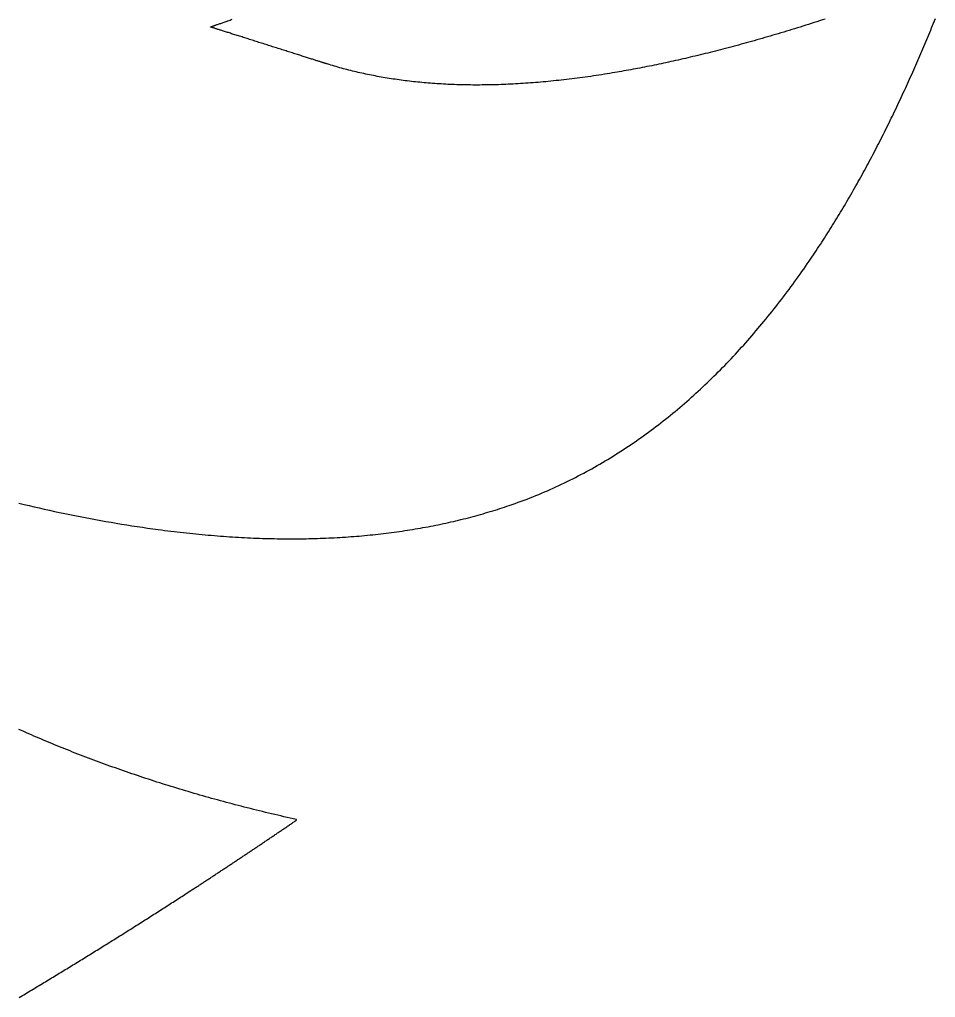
# Model space of a CAD drawing. Extents: x -6.8 to 6.8, y -8.6 to 0.4.
# Drawn here: x 4.833 to 6.557, y -5.937 to -4.098 of the extents above; entities that cross this region are included whole.
import ezdxf

# ---------------------------------------------------------------- set-up
doc = ezdxf.new("R2010")
doc.units = 0
doc.layers.add('4', color=50, linetype='CONTINUOUS')

msp = doc.modelspace()

# ---------------------------------------------------------------- linework, layer by layer
at = {"layer": '4', "color": 2}
for points in [[(4.83231, -5.00765, 0), (4.84182, -5.00994, 0), (4.85135, -5.0122, 0), (4.86088, -5.01442, 0), (4.87044, -5.01661, 0), (4.88, -5.01876, 0), (4.88958, -5.02089, 0), (4.89917, -5.02298, 0), (4.90878, -5.02503, 0), (4.9184, -5.02705, 0), (4.92804, -5.02904, 0), (4.93769, -5.03099, 0), (4.94735, -5.03291, 0), (4.95703, -5.03478, 0), (4.96673, -5.03663, 0), (4.97644, -5.03844, 0), (4.98616, -5.04021, 0), (4.99591, -5.04194, 0), (5.00566, -5.04364, 0), (5.01544, -5.04529, 0), (5.02523, -5.04692, 0), (5.03503, -5.0485, 0), (5.04485, -5.05004, 0), (5.05469, -5.05154, 0), (5.06455, -5.05301, 0), (5.07442, -5.05443, 0), (5.08431, -5.05582, 0), (5.09422, -5.05716, 0), (5.10035, -5.05797, 0), (5.10631, -5.05874, 0), (5.11225, -5.05949, 0), (5.11817, -5.06023, 0), (5.12409, -5.06094, 0), (5.13, -5.06164, 0), (5.13589, -5.06232, 0), (5.14177, -5.06298, 0), (5.14764, -5.06362, 0), (5.15349, -5.06425, 0), (5.15934, -5.06485, 0), (5.16517, -5.06544, 0), (5.17099, -5.06601, 0), (5.17679, -5.06656, 0), (5.18259, -5.0671, 0), (5.18837, -5.06761, 0), (5.19414, -5.06811, 0), (5.1999, -5.06859, 0), (5.20565, -5.06905, 0), (5.21138, -5.06949, 0), (5.2171, -5.06992, 0), (5.22281, -5.07032, 0), (5.22851, -5.07071, 0), (5.2342, -5.07108, 0), (5.23987, -5.07143, 0), (5.24553, -5.07177, 0), (5.25118, -5.07208, 0), (5.25682, -5.07238, 0), (5.26244, -5.07266, 0), (5.26806, -5.07292, 0), (5.27366, -5.07316, 0), (5.27925, -5.07339, 0), (5.28482, -5.0736, 0), (5.29039, -5.07378, 0), (5.29594, -5.07395, 0), (5.30148, -5.07411, 0), (5.30701, -5.07424, 0), (5.31252, -5.07436, 0), (5.31803, -5.07445, 0), (5.32352, -5.07453, 0), (5.329, -5.0746, 0), (5.33447, -5.07464, 0), (5.33992, -5.07466, 0), (5.34536, -5.07467, 0), (5.35079, -5.07466, 0), (5.35621, -5.07463, 0), (5.36162, -5.07458, 0), (5.36701, -5.07452, 0), (5.3724, -5.07443, 0), (5.37777, -5.07433, 0), (5.38313, -5.07421, 0), (5.38847, -5.07407, 0), (5.3938, -5.07392, 0), (5.39913, -5.07374, 0), (5.40444, -5.07355, 0), (5.40973, -5.07334, 0), (5.41502, -5.07311, 0), (5.42029, -5.07286, 0), (5.42555, -5.0726, 0), (5.4308, -5.07231, 0), (5.43604, -5.07201, 0), (5.44126, -5.07169, 0), (5.44648, -5.07135, 0), (5.45168, -5.071, 0), (5.45686, -5.07062, 0), (5.46204, -5.07023, 0), (5.4672, -5.06982, 0), (5.47236, -5.06939, 0), (5.4775, -5.06894, 0), (5.48262, -5.06848, 0), (5.48774, -5.06799, 0), (5.49284, -5.06749, 0), (5.49793, -5.06697, 0), (5.50301, -5.06643, 0), (5.50808, -5.06588, 0), (5.51313, -5.0653, 0), (5.51818, -5.06471, 0), (5.52321, -5.0641, 0), (5.52822, -5.06347, 0), (5.53323, -5.06282, 0), (5.53823, -5.06216, 0), (5.54321, -5.06148, 0), (5.54818, -5.06077, 0), (5.55313, -5.06005, 0), (5.55808, -5.05932, 0), (5.56301, -5.05856, 0), (5.56793, -5.05779, 0), (5.57284, -5.05699, 0), (5.57774, -5.05618, 0), (5.58263, -5.05535, 0), (5.5875, -5.05451, 0), (5.59236, -5.05364, 0), (5.59721, -5.05276, 0), (5.60204, -5.05186, 0), (5.60687, -5.05094, 0), (5.61168, -5.05, 0), (5.61648, -5.04904, 0), (5.62127, -5.04807, 0), (5.62605, -5.04708, 0), (5.63081, -5.04607, 0), (5.63556, -5.04504, 0), (5.6403, -5.04399, 0), (5.64503, -5.04292, 0), (5.64974, -5.04184, 0), (5.65445, -5.04074, 0), (5.65914, -5.03962, 0), (5.66382, -5.03848, 0), (5.66848, -5.03733, 0), (5.67314, -5.03615, 0), (5.67778, -5.03496, 0), (5.68241, -5.03375, 0), (5.68703, -5.03252, 0), (5.69163, -5.03127, 0), (5.69623, -5.03001, 0), (5.70081, -5.02872, 0), (5.70538, -5.02742, 0), (5.70994, -5.0261, 0), (5.71448, -5.02476, 0), (5.71902, -5.02341, 0), (5.72354, -5.02203, 0), (5.72805, -5.02064, 0), (5.73254, -5.01923, 0), (5.73703, -5.0178, 0), (5.7415, -5.01635, 0), (5.74596, -5.01489, 0), (5.75041, -5.0134, 0), (5.75485, -5.0119, 0), (5.76033, -5.01001, 0), (5.76596, -5.00804, 0), (5.77157, -5.00603, 0), (5.77715, -5.00398, 0), (5.78272, -5.00191, 0), (5.78826, -4.9998, 0), (5.79378, -4.99766, 0), (5.79929, -4.99549, 0), (5.80477, -4.99328, 0), (5.81023, -4.99105, 0), (5.81567, -4.98878, 0), (5.82109, -4.98648, 0), (5.82649, -4.98415, 0), (5.83187, -4.98179, 0), (5.83722, -4.9794, 0), (5.84256, -4.97698, 0), (5.84788, -4.97452, 0), (5.85318, -4.97204, 0), (5.85845, -4.96952, 0), (5.86371, -4.96698, 0), (5.86894, -4.9644, 0), (5.87416, -4.9618, 0), (5.87936, -4.95917, 0), (5.88453, -4.9565, 0), (5.88969, -4.95381, 0), (5.89482, -4.95109, 0), (5.89994, -4.94834, 0), (5.90503, -4.94556, 0), (5.91011, -4.94275, 0), (5.91517, -4.93991, 0), (5.9202, -4.93704, 0), (5.92522, -4.93415, 0), (5.93022, -4.93122, 0), (5.93519, -4.92827, 0), (5.94015, -4.92529, 0), (5.94509, -4.92229, 0), (5.95001, -4.91925, 0), (5.95491, -4.91619, 0), (5.95979, -4.9131, 0), (5.96465, -4.90999, 0), (5.96949, -4.90685, 0), (5.97431, -4.90368, 0), (5.97912, -4.90048, 0), (5.9839, -4.89726, 0), (5.98866, -4.89401, 0), (5.99341, -4.89073, 0), (5.99814, -4.88743, 0), (6.00285, -4.8841, 0), (6.00753, -4.88075, 0), (6.0122, -4.87737, 0), (6.01686, -4.87397, 0), (6.02149, -4.87054, 0), (6.0261, -4.86709, 0), (6.0307, -4.86361, 0), (6.03527, -4.8601, 0), (6.03983, -4.85657, 0), (6.04437, -4.85302, 0), (6.04889, -4.84944, 0), (6.05339, -4.84584, 0), (6.05788, -4.84222, 0), (6.06234, -4.83857, 0), (6.06679, -4.83489, 0), (6.07122, -4.8312, 0), (6.07563, -4.82748, 0), (6.08002, -4.82373, 0), (6.0844, -4.81997, 0), (6.08875, -4.81618, 0), (6.09309, -4.81237, 0), (6.09741, -4.80853, 0), (6.10171, -4.80467, 0), (6.106, -4.80079, 0), (6.11026, -4.79689, 0), (6.11451, -4.79297, 0), (6.11874, -4.78902, 0), (6.12296, -4.78505, 0), (6.12715, -4.78107, 0), (6.13133, -4.77705, 0), (6.13549, -4.77302, 0), (6.13963, -4.76897, 0), (6.14376, -4.7649, 0), (6.14787, -4.7608, 0), (6.15196, -4.75669, 0), (6.15603, -4.75255, 0), (6.16009, -4.7484, 0), (6.16413, -4.74422, 0), (6.16815, -4.74002, 0), (6.17215, -4.73581, 0), (6.17614, -4.73157, 0), (6.18011, -4.72732, 0), (6.18406, -4.72304, 0), (6.188, -4.71875, 0), (6.19192, -4.71443, 0), (6.19582, -4.7101, 0), (6.19971, -4.70575, 0), (6.20357, -4.70138, 0), (6.20743, -4.69699, 0), (6.21126, -4.69259, 0), (6.21508, -4.68816, 0), (6.21888, -4.68372, 0), (6.22267, -4.67926, 0), (6.22644, -4.67478, 0), (6.23019, -4.67029, 0), (6.23393, -4.66577, 0), (6.23764, -4.66124, 0), (6.24135, -4.6567, 0), (6.24504, -4.65213, 0), (6.24871, -4.64755, 0), (6.25236, -4.64295, 0), (6.256, -4.63834, 0), (6.25962, -4.63371, 0), (6.26323, -4.62906, 0), (6.26682, -4.6244, 0), (6.27039, -4.61972, 0), (6.27395, -4.61503, 0), (6.27749, -4.61032, 0), (6.28102, -4.60559, 0), (6.28453, -4.60085, 0), (6.28803, -4.5961, 0), (6.29151, -4.59133, 0), (6.29497, -4.58654, 0), (6.29842, -4.58174, 0), (6.30185, -4.57693, 0), (6.30527, -4.5721, 0), (6.30867, -4.56725, 0), (6.31206, -4.5624, 0), (6.31543, -4.55753, 0), (6.31879, -4.55264, 0), (6.3216, -4.54851, 0), (6.32426, -4.54459, 0), (6.32691, -4.54067, 0), (6.32954, -4.53674, 0), (6.33217, -4.53279, 0), (6.33479, -4.52884, 0), (6.3374, -4.52488, 0), (6.34, -4.52092, 0), (6.34259, -4.51694, 0), (6.34517, -4.51296, 0), (6.34774, -4.50897, 0), (6.3503, -4.50497, 0), (6.35286, -4.50096, 0), (6.3554, -4.49694, 0), (6.35793, -4.49292, 0), (6.36046, -4.48889, 0), (6.36297, -4.48485, 0), (6.36548, -4.48081, 0), (6.36798, -4.47676, 0), (6.37047, -4.4727, 0), (6.37295, -4.46863, 0), (6.37542, -4.46456, 0), (6.37788, -4.46047, 0), (6.38033, -4.45639, 0), (6.38277, -4.45229, 0), (6.38521, -4.44819, 0), (6.38763, -4.44408, 0), (6.39005, -4.43996, 0), (6.39246, -4.43584, 0), (6.39486, -4.43171, 0), (6.39725, -4.42758, 0), (6.39963, -4.42344, 0), (6.402, -4.41929, 0), (6.40436, -4.41514, 0), (6.40672, -4.41098, 0), (6.40906, -4.40681, 0), (6.4114, -4.40264, 0), (6.41373, -4.39846, 0), (6.41605, -4.39427, 0), (6.41836, -4.39008, 0), (6.42066, -4.38589, 0), (6.42296, -4.38169, 0), (6.42524, -4.37748, 0), (6.42752, -4.37327, 0), (6.42979, -4.36905, 0), (6.43205, -4.36483, 0), (6.4343, -4.3606, 0), (6.43654, -4.35637, 0), (6.43877, -4.35213, 0), (6.441, -4.34788, 0), (6.44322, -4.34363, 0), (6.44543, -4.33938, 0), (6.44763, -4.33512, 0), (6.44982, -4.33086, 0), (6.452, -4.32659, 0), (6.45418, -4.32232, 0), (6.45635, -4.31804, 0), (6.45851, -4.31376, 0), (6.46066, -4.30948, 0), (6.4628, -4.30519, 0), (6.46494, -4.30089, 0), (6.46706, -4.29659, 0), (6.46918, -4.29229, 0), (6.47129, -4.28798, 0), (6.47339, -4.28367, 0), (6.47549, -4.27936, 0), (6.47758, -4.27504, 0), (6.47965, -4.27072, 0), (6.48172, -4.2664, 0), (6.48379, -4.26207, 0), (6.48584, -4.25773, 0), (6.48789, -4.2534, 0), (6.48993, -4.24906, 0), (6.49196, -4.24472, 0), (6.49398, -4.24037, 0), (6.496, -4.23602, 0), (6.498, -4.23167, 0), (6.5, -4.22732, 0), (6.502, -4.22296, 0), (6.50398, -4.2186, 0), (6.50596, -4.21424, 0), (6.50793, -4.20987, 0), (6.50989, -4.20551, 0), (6.51184, -4.20114, 0), (6.51379, -4.19676, 0), (6.51573, -4.19239, 0), (6.51766, -4.18801, 0), (6.51958, -4.18363, 0), (6.5215, -4.17925, 0), (6.52341, -4.17486, 0), (6.52531, -4.17048, 0), (6.5272, -4.16609, 0), (6.52909, -4.1617, 0), (6.53097, -4.15731, 0), (6.53284, -4.15292, 0), (6.5347, -4.14852, 0), (6.53656, -4.14413, 0), (6.53841, -4.13973, 0), (6.54025, -4.13533, 0), (6.54209, -4.13093, 0), (6.54391, -4.12653, 0), (6.54573, -4.12213, 0), (6.54755, -4.11773, 0), (6.54935, -4.11332, 0), (6.55115, -4.10892, 0), (6.55294, -4.10451, 0), (6.55473, -4.1001, 0), (6.55651, -4.0957, 0)], [(6.3493, -4.09689, 0), (6.34398, -4.09862, 0), (6.33868, -4.10033, 0), (6.33339, -4.10204, 0), (6.32812, -4.10373, 0), (6.32285, -4.1054, 0), (6.31761, -4.10707, 0), (6.31237, -4.10872, 0), (6.30715, -4.11036, 0), (6.30194, -4.11198, 0), (6.29675, -4.11359, 0), (6.29157, -4.11519, 0), (6.28641, -4.11678, 0), (6.28125, -4.11835, 0), (6.27612, -4.11991, 0), (6.27099, -4.12146, 0), (6.26588, -4.12299, 0), (6.26078, -4.12451, 0), (6.2557, -4.12602, 0), (6.25063, -4.12752, 0), (6.24557, -4.129, 0), (6.24053, -4.13047, 0), (6.2355, -4.13193, 0), (6.23048, -4.13338, 0), (6.22548, -4.13481, 0), (6.22049, -4.13623, 0), (6.21551, -4.13764, 0), (6.21055, -4.13903, 0), (6.2056, -4.14041, 0), (6.20066, -4.14178, 0), (6.19573, -4.14314, 0), (6.19082, -4.14448, 0), (6.18593, -4.14581, 0), (6.18104, -4.14713, 0), (6.17617, -4.14844, 0), (6.17132, -4.14974, 0), (6.16647, -4.15102, 0), (6.16164, -4.15229, 0), (6.15682, -4.15354, 0), (6.15202, -4.15479, 0), (6.14723, -4.15602, 0), (6.14245, -4.15724, 0), (6.13768, -4.15845, 0), (6.13293, -4.15964, 0), (6.12819, -4.16083, 0), (6.12346, -4.162, 0), (6.11875, -4.16316, 0), (6.11405, -4.1643, 0), (6.10936, -4.16544, 0), (6.10468, -4.16656, 0), (6.10002, -4.16767, 0), (6.09537, -4.16877, 0), (6.09073, -4.16985, 0), (6.08611, -4.17093, 0), (6.0815, -4.17199, 0), (6.0769, -4.17304, 0), (6.07231, -4.17407, 0), (6.06774, -4.1751, 0), (6.06318, -4.17611, 0), (6.05863, -4.17711, 0), (6.0541, -4.1781, 0), (6.04957, -4.17908, 0), (6.04506, -4.18005, 0), (6.04056, -4.181, 0), (6.03608, -4.18194, 0), (6.03161, -4.18287, 0), (6.02715, -4.18379, 0), (6.0227, -4.1847, 0), (6.01826, -4.18559, 0), (6.01384, -4.18648, 0), (6.00943, -4.18735, 0), (6.00503, -4.18821, 0), (6.00065, -4.18905, 0), (5.99627, -4.18989, 0), (5.99191, -4.19072, 0), (5.98757, -4.19153, 0), (5.98323, -4.19233, 0), (5.9789, -4.19312, 0), (5.97459, -4.1939, 0), (5.97029, -4.19466, 0), (5.96601, -4.19542, 0), (5.96173, -4.19616, 0), (5.95747, -4.19689, 0), (5.95322, -4.19761, 0), (5.94898, -4.19832, 0), (5.94415, -4.19912, 0), (5.93891, -4.19997, 0), (5.93369, -4.2008, 0), (5.92849, -4.20162, 0), (5.92331, -4.20242, 0), (5.91815, -4.2032, 0), (5.913, -4.20396, 0), (5.90788, -4.20471, 0), (5.90277, -4.20544, 0), (5.89767, -4.20615, 0), (5.8926, -4.20684, 0), (5.88754, -4.20752, 0), (5.8825, -4.20818, 0), (5.87748, -4.20882, 0), (5.87247, -4.20945, 0), (5.86748, -4.21006, 0), (5.86251, -4.21065, 0), (5.85756, -4.21123, 0), (5.85262, -4.21178, 0), (5.8477, -4.21233, 0), (5.8428, -4.21285, 0), (5.83792, -4.21336, 0), (5.83305, -4.21385, 0), (5.8282, -4.21433, 0), (5.82336, -4.21479, 0), (5.81855, -4.21523, 0), (5.81375, -4.21565, 0), (5.80896, -4.21606, 0), (5.8042, -4.21646, 0), (5.79945, -4.21683, 0), (5.79471, -4.21719, 0), (5.79, -4.21754, 0), (5.7853, -4.21786, 0), (5.78062, -4.21817, 0), (5.77595, -4.21847, 0), (5.7713, -4.21875, 0), (5.76667, -4.21901, 0), (5.76205, -4.21926, 0), (5.75745, -4.21949, 0), (5.75287, -4.2197, 0), (5.7483, -4.2199, 0), (5.74375, -4.22008, 0), (5.73921, -4.22025, 0), (5.73469, -4.2204, 0), (5.73019, -4.22053, 0), (5.72571, -4.22065, 0), (5.72123, -4.22076, 0), (5.71678, -4.22084, 0), (5.71234, -4.22092, 0), (5.70792, -4.22097, 0), (5.70351, -4.22101, 0), (5.69912, -4.22104, 0), (5.69475, -4.22105, 0), (5.69039, -4.22104, 0), (5.68605, -4.22102, 0), (5.68172, -4.22099, 0), (5.67741, -4.22093, 0), (5.67312, -4.22087, 0), (5.66884, -4.22079, 0), (5.66457, -4.22069, 0), (5.66032, -4.22058, 0), (5.65609, -4.22045, 0), (5.65187, -4.2203, 0), (5.64767, -4.22015, 0), (5.64348, -4.21997, 0), (5.63931, -4.21978, 0), (5.63515, -4.21958, 0), (5.63101, -4.21936, 0), (5.62689, -4.21913, 0), (5.62278, -4.21888, 0), (5.61868, -4.21862, 0), (5.6146, -4.21834, 0), (5.61054, -4.21805, 0), (5.60649, -4.21774, 0), (5.60245, -4.21742, 0), (5.59843, -4.21709, 0), (5.59443, -4.21674, 0), (5.59044, -4.21637, 0), (5.58646, -4.21599, 0), (5.5825, -4.2156, 0), (5.57855, -4.21519, 0), (5.57462, -4.21477, 0), (5.57071, -4.21433, 0), (5.56681, -4.21388, 0), (5.56292, -4.21341, 0), (5.55905, -4.21293, 0), (5.55519, -4.21244, 0), (5.55134, -4.21193, 0), (5.54751, -4.21141, 0), (5.5437, -4.21087, 0), (5.5399, -4.21032, 0), (5.53611, -4.20976, 0), (5.53234, -4.20918, 0), (5.52858, -4.20859, 0), (5.52484, -4.20798, 0), (5.52111, -4.20736, 0), (5.5174, -4.20673, 0), (5.5137, -4.20608, 0), (5.51001, -4.20542, 0), (5.50634, -4.20474, 0), (5.50268, -4.20405, 0), (5.49903, -4.20335, 0), (5.4954, -4.20264, 0), (5.49178, -4.20191, 0), (5.48818, -4.20116, 0), (5.48459, -4.20041, 0), (5.48102, -4.19964, 0), (5.47745, -4.19885, 0), (5.4739, -4.19806, 0), (5.47037, -4.19725, 0), (5.46685, -4.19643, 0), (5.46334, -4.19559, 0), (5.45985, -4.19474, 0), (5.45637, -4.19388, 0), (5.4529, -4.193, 0), (5.44944, -4.19211, 0), (5.446, -4.19121, 0), (5.44258, -4.1903, 0), (5.43916, -4.18937, 0), (5.43576, -4.18843, 0), (5.43237, -4.18748, 0), (5.429, -4.18651, 0), (5.42564, -4.18553, 0), (5.42229, -4.18454, 0), (5.41895, -4.18354, 0), (5.41563, -4.18252, 0), (5.41232, -4.18149, 0), (5.41066, -4.18097, 0), (5.41058, -4.18094, 0), (5.41042, -4.18089, 0), (5.41018, -4.18082, 0), (5.40987, -4.18072, 0), (5.40948, -4.18059, 0), (5.40902, -4.18045, 0), (5.40848, -4.18028, 0), (5.40787, -4.18008, 0), (5.4072, -4.17987, 0), (5.40645, -4.17963, 0), (5.40564, -4.17938, 0), (5.40476, -4.1791, 0), (5.40381, -4.1788, 0), (5.4028, -4.17848, 0), (5.40173, -4.17814, 0), (5.4006, -4.17778, 0), (5.3994, -4.1774, 0), (5.39815, -4.177, 0), (5.39684, -4.17659, 0), (5.39548, -4.17616, 0), (5.39406, -4.17571, 0), (5.39258, -4.17524, 0), (5.39106, -4.17476, 0), (5.38948, -4.17426, 0), (5.38785, -4.17374, 0), (5.38618, -4.17321, 0), (5.38446, -4.17267, 0), (5.38269, -4.17211, 0), (5.38087, -4.17153, 0), (5.37902, -4.17094, 0), (5.37712, -4.17034, 0), (5.37518, -4.16973, 0), (5.3732, -4.1691, 0), (5.37118, -4.16846, 0), (5.36913, -4.16781, 0), (5.36704, -4.16715, 0), (5.36491, -4.16647, 0), (5.36275, -4.16579, 0), (5.36057, -4.1651, 0), (5.35834, -4.16439, 0), (5.35609, -4.16368, 0), (5.35382, -4.16296, 0), (5.35151, -4.16223, 0), (5.34918, -4.16149, 0), (5.34683, -4.16074, 0), (5.34445, -4.15999, 0), (5.34205, -4.15923, 0), (5.33963, -4.15846, 0), (5.33719, -4.15769, 0), (5.33473, -4.15691, 0), (5.33226, -4.15613, 0), (5.32977, -4.15534, 0), (5.32727, -4.15455, 0), (5.32475, -4.15375, 0), (5.32222, -4.15295, 0), (5.31969, -4.15215, 0), (5.31714, -4.15134, 0), (5.31459, -4.15053, 0), (5.31202, -4.14972, 0), (5.30946, -4.14891, 0), (5.30689, -4.14809, 0), (5.30432, -4.14728, 0), (5.30174, -4.14646, 0), (5.29917, -4.14565, 0), (5.2966, -4.14483, 0), (5.29403, -4.14402, 0), (5.29146, -4.1432, 0), (5.2889, -4.14239, 0), (5.28634, -4.14158, 0), (5.2838, -4.14078, 0), (5.28126, -4.13997, 0), (5.27873, -4.13917, 0), (5.27621, -4.13837, 0), (5.27371, -4.13758, 0), (5.27122, -4.13679, 0), (5.26874, -4.13601, 0), (5.26628, -4.13523, 0), (5.26384, -4.13446, 0), (5.26142, -4.13369, 0), (5.25902, -4.13293, 0), (5.25664, -4.13217, 0), (5.25428, -4.13143, 0), (5.25195, -4.13069, 0), (5.24964, -4.12996, 0), (5.24736, -4.12924, 0), (5.24511, -4.12852, 0), (5.24289, -4.12782, 0), (5.24069, -4.12712, 0), (5.23853, -4.12644, 0), (5.23641, -4.12576, 0), (5.23431, -4.1251, 0), (5.23225, -4.12445, 0), (5.23023, -4.12381, 0), (5.22825, -4.12318, 0), (5.22631, -4.12256, 0), (5.2244, -4.12196, 0), (5.22254, -4.12137, 0), (5.22073, -4.1208, 0), (5.21895, -4.12024, 0), (5.21723, -4.11969, 0), (5.21555, -4.11916, 0), (5.21392, -4.11864, 0), (5.21233, -4.11814, 0), (5.2108, -4.11765, 0), (5.20933, -4.11718, 0), (5.2079, -4.11673, 0), (5.20653, -4.1163, 0), (5.20522, -4.11588, 0), (5.20396, -4.11548, 0), (5.20276, -4.11511, 0), (5.20162, -4.11474, 0), (5.20054, -4.1144, 0), (5.19953, -4.11408, 0), (5.19858, -4.11378, 0), (5.19769, -4.1135, 0), (5.19687, -4.11324, 0), (5.19612, -4.113, 0), (5.19544, -4.11278, 0), (5.19482, -4.11259, 0), (5.19428, -4.11242, 0), (5.19381, -4.11227, 0), (5.19341, -4.11214, 0), (5.19309, -4.11204, 0), (5.19285, -4.11197, 0), (5.19268, -4.11191, 0), (5.19259, -4.11188, 0), (5.19259, -4.11188, 0), (5.19266, -4.11185, 0), (5.19281, -4.1118, 0), (5.19304, -4.11172, 0), (5.19334, -4.11161, 0), (5.19372, -4.11147, 0), (5.19417, -4.11131, 0), (5.19469, -4.11113, 0), (5.19529, -4.11092, 0), (5.19595, -4.11068, 0), (5.19668, -4.11042, 0), (5.19748, -4.11014, 0), (5.19835, -4.10983, 0), (5.19928, -4.1095, 0), (5.20027, -4.10914, 0), (5.20132, -4.10877, 0), (5.20244, -4.10837, 0), (5.20361, -4.10795, 0), (5.20485, -4.10751, 0), (5.20614, -4.10706, 0), (5.20748, -4.10658, 0), (5.20888, -4.10608, 0), (5.21033, -4.10556, 0), (5.21184, -4.10503, 0), (5.21339, -4.10447, 0), (5.215, -4.1039, 0), (5.21665, -4.10331, 0), (5.21835, -4.10271, 0), (5.2201, -4.10209, 0), (5.22189, -4.10145, 0), (5.22372, -4.1008, 0), (5.22559, -4.10013, 0), (5.22751, -4.09945, 0), (5.22946, -4.09875, 0), (5.23146, -4.09805, 0), (5.23348, -4.09732, 0)], [(4.83289, -5.93738, 0), (4.8358, -5.93564, 0), (4.8387, -5.9339, 0), (4.84161, -5.93216, 0), (4.84451, -5.93042, 0), (4.84741, -5.92868, 0), (4.85031, -5.92694, 0), (4.85321, -5.92519, 0), (4.85611, -5.92345, 0), (4.85901, -5.92171, 0), (4.8619, -5.91996, 0), (4.86479, -5.91822, 0), (4.86769, -5.91648, 0), (4.87058, -5.91473, 0), (4.87347, -5.91299, 0), (4.87636, -5.91124, 0), (4.87924, -5.90949, 0), (4.88213, -5.90775, 0), (4.88501, -5.906, 0), (4.8879, -5.90425, 0), (4.89078, -5.90251, 0), (4.89366, -5.90076, 0), (4.89654, -5.89901, 0), (4.89942, -5.89726, 0), (4.90229, -5.89551, 0), (4.90517, -5.89376, 0), (4.90804, -5.89201, 0), (4.91092, -5.89026, 0), (4.91379, -5.88851, 0), (4.91666, -5.88676, 0), (4.91952, -5.88501, 0), (4.92239, -5.88326, 0), (4.92526, -5.8815, 0), (4.92812, -5.87975, 0), (4.93099, -5.878, 0), (4.93385, -5.87625, 0), (4.93671, -5.87449, 0), (4.93957, -5.87274, 0), (4.94242, -5.87098, 0), (4.94528, -5.86923, 0), (4.94813, -5.86747, 0), (4.95099, -5.86572, 0), (4.95384, -5.86396, 0), (4.95669, -5.86221, 0), (4.95954, -5.86045, 0), (4.96239, -5.85869, 0), (4.96523, -5.85693, 0), (4.96808, -5.85518, 0), (4.97092, -5.85342, 0), (4.97376, -5.85166, 0), (4.97661, -5.8499, 0), (4.97945, -5.84814, 0), (4.98228, -5.84638, 0), (4.98512, -5.84462, 0), (4.98796, -5.84286, 0), (4.99079, -5.8411, 0), (4.99362, -5.83934, 0), (4.99645, -5.83758, 0), (4.99928, -5.83581, 0), (5.00211, -5.83405, 0), (5.00494, -5.83229, 0), (5.00776, -5.83052, 0), (5.01059, -5.82876, 0), (5.01341, -5.827, 0), (5.01623, -5.82523, 0), (5.01905, -5.82347, 0), (5.02187, -5.8217, 0), (5.02469, -5.81994, 0), (5.0275, -5.81817, 0), (5.03032, -5.8164, 0), (5.03313, -5.81464, 0), (5.03594, -5.81287, 0), (5.03875, -5.8111, 0), (5.04156, -5.80934, 0), (5.04436, -5.80757, 0), (5.04717, -5.8058, 0), (5.04997, -5.80403, 0), (5.05278, -5.80226, 0), (5.05558, -5.80049, 0), (5.05838, -5.79872, 0), (5.06118, -5.79695, 0), (5.06397, -5.79518, 0), (5.06677, -5.79341, 0), (5.06956, -5.79163, 0), (5.07235, -5.78986, 0), (5.07515, -5.78809, 0), (5.07793, -5.78632, 0), (5.08072, -5.78454, 0), (5.08351, -5.78277, 0), (5.08629, -5.781, 0), (5.08908, -5.77922, 0), (5.09186, -5.77745, 0), (5.09464, -5.77567, 0), (5.09742, -5.7739, 0), (5.1002, -5.77212, 0), (5.10298, -5.77034, 0), (5.10575, -5.76857, 0), (5.10852, -5.76679, 0), (5.1113, -5.76501, 0), (5.11407, -5.76323, 0), (5.11683, -5.76145, 0), (5.1196, -5.75968, 0), (5.12237, -5.7579, 0), (5.12513, -5.75612, 0), (5.1279, -5.75434, 0), (5.13066, -5.75256, 0), (5.13342, -5.75078, 0), (5.13618, -5.74899, 0), (5.13893, -5.74721, 0), (5.14169, -5.74543, 0), (5.14444, -5.74365, 0), (5.14719, -5.74187, 0), (5.14995, -5.74008, 0), (5.1527, -5.7383, 0), (5.15544, -5.73652, 0), (5.15781, -5.73498, 0), (5.1594, -5.73395, 0), (5.16098, -5.73292, 0), (5.16256, -5.73189, 0), (5.16414, -5.73086, 0), (5.16573, -5.72983, 0), (5.16731, -5.7288, 0), (5.16889, -5.72777, 0), (5.17047, -5.72674, 0), (5.17205, -5.72571, 0), (5.17363, -5.72468, 0), (5.17521, -5.72365, 0), (5.17679, -5.72262, 0), (5.17837, -5.72159, 0), (5.17995, -5.72056, 0), (5.18152, -5.71953, 0), (5.1831, -5.7185, 0), (5.18468, -5.71747, 0), (5.18626, -5.71644, 0), (5.18783, -5.7154, 0), (5.18941, -5.71437, 0), (5.19099, -5.71334, 0), (5.19256, -5.71231, 0), (5.19414, -5.71128, 0), (5.19571, -5.71024, 0), (5.19729, -5.70921, 0), (5.19886, -5.70818, 0), (5.20044, -5.70714, 0), (5.20201, -5.70611, 0), (5.20358, -5.70507, 0), (5.20516, -5.70404, 0), (5.20673, -5.70301, 0), (5.2083, -5.70197, 0), (5.20987, -5.70094, 0), (5.21144, -5.6999, 0), (5.21302, -5.69887, 0), (5.21459, -5.69783, 0), (5.21616, -5.6968, 0), (5.21773, -5.69576, 0), (5.2193, -5.69472, 0), (5.22087, -5.69369, 0), (5.22244, -5.69265, 0), (5.224, -5.69162, 0), (5.22557, -5.69058, 0), (5.22714, -5.68954, 0), (5.22871, -5.6885, 0), (5.23028, -5.68747, 0), (5.23184, -5.68643, 0), (5.23341, -5.68539, 0), (5.23498, -5.68435, 0), (5.23654, -5.68332, 0), (5.23811, -5.68228, 0), (5.23967, -5.68124, 0), (5.24124, -5.6802, 0), (5.2428, -5.67916, 0), (5.24437, -5.67812, 0), (5.24593, -5.67708, 0), (5.24749, -5.67604, 0), (5.24906, -5.675, 0), (5.25062, -5.67396, 0), (5.25218, -5.67292, 0), (5.25374, -5.67188, 0), (5.2553, -5.67084, 0), (5.25686, -5.6698, 0), (5.25843, -5.66876, 0), (5.25999, -5.66772, 0), (5.26155, -5.66667, 0), (5.26311, -5.66563, 0), (5.26467, -5.66459, 0), (5.26622, -5.66355, 0), (5.26778, -5.6625, 0), (5.26934, -5.66146, 0), (5.2709, -5.66042, 0), (5.27246, -5.65938, 0), (5.27401, -5.65833, 0), (5.27557, -5.65729, 0), (5.27713, -5.65624, 0), (5.27868, -5.6552, 0), (5.28024, -5.65416, 0), (5.28179, -5.65311, 0), (5.28335, -5.65207, 0), (5.2849, -5.65102, 0), (5.28646, -5.64998, 0), (5.28801, -5.64893, 0), (5.28957, -5.64788, 0), (5.29112, -5.64684, 0), (5.29267, -5.64579, 0), (5.29422, -5.64475, 0), (5.29578, -5.6437, 0), (5.29733, -5.64265, 0), (5.29888, -5.64161, 0), (5.30043, -5.64056, 0), (5.30198, -5.63951, 0), (5.30353, -5.63846, 0), (5.30508, -5.63741, 0), (5.30663, -5.63637, 0), (5.30818, -5.63532, 0), (5.30973, -5.63427, 0), (5.31128, -5.63322, 0), (5.31283, -5.63217, 0), (5.31437, -5.63112, 0), (5.31592, -5.63007, 0), (5.31747, -5.62902, 0), (5.31901, -5.62797, 0), (5.32056, -5.62692, 0), (5.32211, -5.62587, 0), (5.32365, -5.62482, 0), (5.3252, -5.62377, 0), (5.32674, -5.62272, 0), (5.32828, -5.62167, 0), (5.32983, -5.62061, 0), (5.33137, -5.61956, 0), (5.33292, -5.61851, 0), (5.33446, -5.61746, 0), (5.336, -5.6164, 0), (5.33754, -5.61535, 0), (5.33908, -5.6143, 0), (5.34063, -5.61324, 0), (5.34217, -5.61219, 0), (5.34371, -5.61114, 0), (5.34525, -5.61008, 0), (5.34679, -5.60903, 0), (5.34833, -5.60797, 0), (5.34987, -5.60692, 0), (5.3514, -5.60586, 0), (5.35294, -5.60481, 0), (5.35448, -5.60375, 0), (5.3543, -5.60264, 0), (5.34843, -5.60133, 0), (5.34258, -5.60002, 0), (5.33674, -5.59869, 0), (5.33091, -5.59736, 0), (5.32509, -5.59602, 0), (5.31929, -5.59467, 0), (5.3135, -5.59332, 0), (5.30772, -5.59195, 0), (5.30196, -5.59058, 0), (5.2962, -5.58919, 0), (5.29046, -5.5878, 0), (5.28474, -5.5864, 0), (5.27902, -5.58499, 0), (5.27332, -5.58358, 0), (5.26763, -5.58215, 0), (5.26195, -5.58072, 0), (5.25628, -5.57927, 0), (5.25063, -5.57782, 0), (5.24499, -5.57636, 0), (5.23936, -5.5749, 0), (5.23374, -5.57342, 0), (5.22813, -5.57194, 0), (5.22254, -5.57044, 0), (5.21696, -5.56894, 0), (5.21139, -5.56743, 0), (5.20584, -5.56591, 0), (5.20029, -5.56439, 0), (5.19476, -5.56285, 0), (5.18924, -5.56131, 0), (5.18373, -5.55976, 0), (5.17824, -5.5582, 0), (5.17275, -5.55663, 0), (5.16728, -5.55505, 0), (5.16182, -5.55347, 0), (5.15638, -5.55187, 0), (5.15094, -5.55027, 0), (5.14552, -5.54866, 0), (5.14011, -5.54705, 0), (5.13471, -5.54542, 0), (5.12932, -5.54379, 0), (5.12394, -5.54214, 0), (5.11858, -5.54049, 0), (5.11323, -5.53883, 0), (5.10789, -5.53717, 0), (5.10256, -5.53549, 0), (5.09725, -5.53381, 0), (5.09194, -5.53212, 0), (5.08665, -5.53042, 0), (5.08137, -5.52871, 0), (5.0761, -5.52699, 0), (5.07085, -5.52527, 0), (5.0656, -5.52354, 0), (5.06037, -5.5218, 0), (5.05515, -5.52005, 0), (5.04994, -5.51829, 0), (5.04474, -5.51653, 0), (5.03955, -5.51476, 0), (5.03438, -5.51298, 0), (5.02921, -5.51119, 0), (5.02406, -5.50939, 0), (5.01892, -5.50759, 0), (5.0138, -5.50578, 0), (5.00868, -5.50395, 0), (5.00358, -5.50213, 0), (4.99848, -5.50029, 0), (4.9934, -5.49845, 0), (4.98833, -5.49659, 0), (4.98327, -5.49473, 0), (4.97822, -5.49287, 0), (4.97319, -5.49099, 0), (4.96817, -5.48911, 0), (4.96315, -5.48721, 0), (4.95815, -5.48532, 0), (4.95316, -5.48341, 0), (4.94818, -5.48149, 0), (4.94322, -5.47957, 0), (4.93826, -5.47764, 0), (4.93332, -5.4757, 0), (4.92838, -5.47375, 0), (4.92346, -5.4718, 0), (4.91855, -5.46984, 0), (4.91365, -5.46787, 0), (4.90877, -5.46589, 0), (4.90389, -5.4639, 0), (4.89903, -5.46191, 0), (4.89417, -5.45991, 0), (4.88933, -5.4579, 0), (4.8845, -5.45589, 0), (4.87968, -5.45386, 0), (4.87487, -5.45183, 0), (4.87007, -5.44979, 0), (4.86529, -5.44774, 0), (4.86051, -5.44569, 0), (4.85575, -5.44363, 0), (4.85099, -5.44156, 0), (4.84625, -5.43948, 0), (4.84152, -5.4374, 0), (4.8368, -5.4353, 0), (4.83209, -5.4332, 0)]]:
    msp.add_polyline3d(points, dxfattribs=at)

doc.saveas('drawing.dxf')
